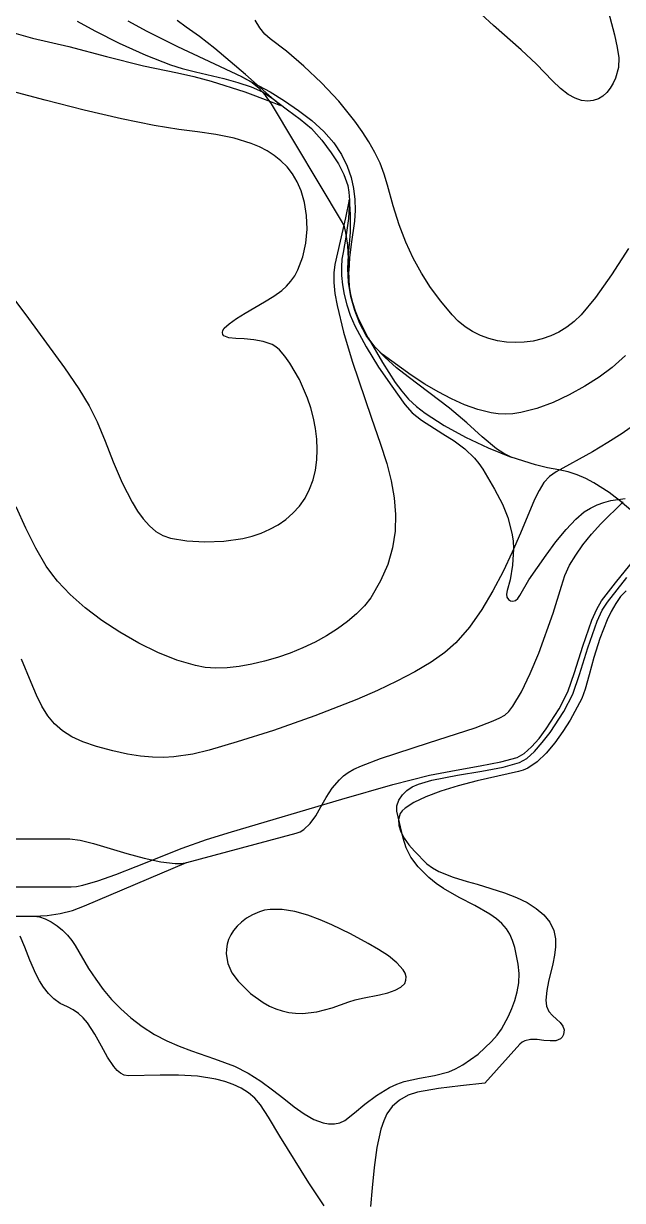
# Model space of a CAD drawing. Header units: millimetres. Extents: x 2 to 2848, y 1 to 2248.
# Drawn here: x 1007.5 to 1150, y 311.8 to 591.8 of the extents above; entities that cross this region are included whole.
import ezdxf

# ---------------------------------------------------------------- set-up
doc = ezdxf.new("R2010")
doc.units = ezdxf.units.MM
for name, color, linetype in [('1000m', 7, 'CONTINUOUS'), ('100m', 7, 'CONTINUOUS'), ('200m', 7, 'CONTINUOUS'), ('500m', 7, 'CONTINUOUS'), ('8x', 7, 'CONTINUOUS'), ('8xx', 7, 'CONTINUOUS'), ('8xx淵', 7, 'CONTINUOUS'), ('8x淵', 7, 'CONTINUOUS'), ('嶺南交通', 7, 'CONTINUOUS'), ('海岸線', 7, 'CONTINUOUS'), ('臨海線', 7, 'CONTINUOUS'), ('鹽州線', 7, 'CONTINUOUS')]:
    doc.layers.add(name, color=color, linetype=linetype)

msp = doc.modelspace()

# ---------------------------------------------------------------- linework, layer by layer
at = {"layer": '1000m', "color": 1}
msp.add_lwpolyline([(1146.289414, 595.984525), (1148.048191, 589.078409), (1148.719049, 586.077631), (1149.10172, 583.6212), (1149.004924, 581.296485), (1148.327348, 578.787439), (1147.777975, 577.565945), (1147.092056, 576.420952), (1146.272474, 575.393321), (1145.322111, 574.523913), (1144.243851, 573.853588), (1143.040577, 573.423209), (1141.715171, 573.273636), (1140.270516, 573.44573), (1138.709496, 573.980352), (1137.034993, 574.918364), (1135.24989, 576.300626), (1133.35707, 578.168), (1129.539371, 582.096849), (1125.895695, 585.492352), (1119.28976, 591.302688), (1116.407176, 594.027208)], dxfattribs=at)
at = {"layer": '100m', "color": 1}
msp.add_lwpolyline([(1153.154775, 496.519164), (1149.906158, 494.237275), (1146.532391, 492.078602), (1142.884726, 489.924456), (1134.17271, 485.155), (1132.644107, 484.063269), (1131.306678, 482.564025), (1130.128057, 480.702644), (1129.07588, 478.5245), (1125.711817, 470.549655), (1123.747039, 466.066547), (1121.568331, 461.445937), (1119.156619, 456.832542), (1116.49283, 452.371077), (1113.557888, 448.206257), (1110.33272, 444.4828), (1107.717843, 442.174653), (1104.443262, 439.866847), (1100.613318, 437.577903), (1096.332355, 435.326344), (1091.704713, 433.13069), (1086.834736, 431.009462), (1076.785144, 427.064375), (1067.018316, 423.639253), (1058.368991, 420.882269), (1051.671906, 418.941594), (1047.7618, 417.9654), (1043.251434, 417.311331), (1040.825261, 417.19114), (1038.214533, 417.2477), (1035.366329, 417.510154), (1032.22773, 418.007644), (1028.745814, 418.769312), (1024.86766, 419.8243), (1021.669326, 420.911457), (1018.997026, 422.13913), (1016.767157, 423.55386), (1014.896119, 425.202187), (1013.300309, 427.130654), (1011.896127, 429.385802), (1010.599971, 432.01417), (1009.32824, 435.0623), (1007.018464, 440.585526)], dxfattribs=at)
msp.add_lwpolyline([(1063.62499, 380.4812), (1062.012007, 379.757505), (1060.596221, 378.943561), (1059.372396, 378.049971), (1058.335295, 377.087334), (1057.479682, 376.066253), (1056.800321, 374.997328), (1056.291975, 373.89116), (1055.94941, 372.75835), (1055.767388, 371.6095), (1055.740674, 370.45521), (1056.132223, 368.172716), (1057.082168, 365.995676), (1058.54862, 364.0089), (1061.544479, 361.090601), (1064.521403, 358.898008), (1066.019111, 358.063247), (1067.5317, 357.397189), (1069.06571, 356.895591), (1070.627677, 356.554213), (1072.224142, 356.368812), (1073.861642, 356.335147), (1077.285903, 356.706061), (1080.952766, 357.633022), (1084.91454, 359.0821), (1086.375217, 359.551354), (1088.169267, 359.959584), (1092.204641, 360.760325), (1094.169546, 361.236512), (1095.914983, 361.819028), (1097.302741, 362.549711), (1098.19461, 363.4704), (1098.491293, 364.252122), (1098.507416, 365.055439), (1098.271543, 365.874385), (1097.812237, 366.702997), (1096.33758, 368.365363), (1094.311954, 369.994825), (1091.963866, 371.543671), (1089.521826, 372.964191), (1085.26992, 375.2294), (1080.880344, 377.405253), (1078.113462, 378.595038), (1075.13408, 379.68335), (1072.06887, 380.543156), (1069.044503, 381.047422), (1066.187653, 381.069114), (1064.861631, 380.859298), (1063.62499, 380.4812)], close=True, dxfattribs=at)
at = {"layer": '200m', "color": 1}
for points in [[(994.954008, 593.925247), (1000.249682, 591.438955), (1005.228184, 589.516182), (1009.6909, 588.2878), (1018.321228, 586.292359), (1027.29644, 583.95205), (1036.074574, 581.710291), (1044.11367, 580.0105), (1048.036219, 579.187036), (1052.165084, 578.078734), (1060.142596, 575.49415), (1066.247878, 573.229816), (1068.6826, 572.2588), (1060.356113, 579.66565), (1052.99652, 585.838703), (1049.406787, 588.642696), (1046.21582, 590.9155), (1044.059556, 592.513494)], [(1150.740804, 512.790921), (1147.53741, 509.9282), (1144.463267, 507.681832), (1141.025495, 505.474659), (1137.330788, 503.41555), (1133.48584, 501.613375), (1129.597343, 500.177003), (1125.77199, 499.215303), (1123.916334, 498.946477), (1122.116475, 498.837146), (1120.385748, 498.900917), (1118.73749, 499.1514), (1115.562826, 499.988862), (1112.429583, 501.102377), (1109.308428, 502.484), (1106.17003, 504.125788), (1102.985057, 506.019796), (1099.724177, 508.15808), (1092.85737, 513.1357), (1090.810252, 515.076719), (1089.018654, 517.533592), (1087.504146, 520.391066), (1086.288298, 523.533888), (1085.39268, 526.846804), (1084.838862, 530.214564), (1084.648416, 533.521913), (1084.84291, 536.6536), (1085.306858, 542.087608), (1085.302751, 546.228288), (1085.101569, 548.866248), (1084.97429, 549.7921), (1084.103867, 545.554938), (1081.55829, 534.4201), (1081.292826, 532.494545), (1081.31297, 530.199858), (1081.587158, 527.585694), (1082.083828, 524.701705), (1083.61836, 518.322871), (1085.66406, 511.460588), (1090.278947, 497.874602), (1092.343124, 491.945362), (1093.90845, 487.1216), (1094.978771, 483.017629), (1095.696509, 478.973705), (1096.017015, 474.975968), (1095.895638, 471.010563), (1095.287727, 467.06363), (1094.148632, 463.121314), (1092.433703, 459.169756), (1090.09829, 455.1951), (1088.588393, 453.228093), (1086.745929, 451.326714), (1084.610929, 449.504241), (1082.223424, 447.773955), (1079.623445, 446.149134), (1076.851024, 444.643059), (1073.946192, 443.269008), (1070.94898, 442.040263), (1067.899419, 440.970101), (1064.837542, 440.071802), (1061.803378, 439.358647), (1058.836959, 438.843914), (1055.978316, 438.540883), (1053.267482, 438.462835), (1050.744486, 438.623047), (1048.44936, 439.0348), (1044.02026, 440.37817), (1039.474146, 442.194214), (1034.915715, 444.413648), (1030.449664, 446.967188), (1026.18069, 449.785547), (1022.21349, 452.799442), (1018.652761, 455.939588), (1015.6032, 459.1367), (1014.248971, 460.837707), (1012.941894, 462.724626), (1010.44841, 466.974603), (1008.081178, 471.723429), (1005.798626, 476.8079)]]:
    msp.add_lwpolyline(points, dxfattribs=at)
at = {"layer": '500m', "color": 1}
for points in [[(1151.441708, 538.270229), (1147.392839, 531.991289), (1143.526413, 526.593996), (1140.11832, 522.4641), (1138.499382, 520.889643), (1136.743416, 519.532787), (1134.87125, 518.391889), (1132.903713, 517.465303), (1130.861633, 516.751386), (1128.765837, 516.248493), (1126.637155, 515.954979), (1124.496415, 515.8692), (1122.364444, 515.989512), (1120.262072, 516.31427), (1118.210126, 516.84183), (1116.229434, 517.570547), (1114.340826, 518.498777), (1112.565128, 519.624875), (1110.92317, 520.947198), (1109.43578, 522.4641), (1106.766111, 525.693579), (1104.355151, 528.971291), (1102.180975, 532.363007), (1100.221659, 535.9345), (1098.455278, 539.751543), (1096.859907, 543.879909), (1095.413623, 548.385371), (1094.0945, 553.3337), (1093.333358, 555.927918), (1092.328855, 558.51227), (1091.105107, 561.07689), (1089.686233, 563.611911), (1088.096348, 566.107467), (1086.359569, 568.553693), (1082.541796, 573.258687), (1078.425848, 577.647965), (1074.204659, 581.642595), (1070.071162, 585.16365), (1066.21829, 588.1322), (1064.949597, 589.261327), (1063.723327, 590.747408), (1062.589094, 592.530182)], [(992.71663, 542.9354), (1008.723921, 521.603412), (1017.273269, 509.858389), (1020.68598, 504.855596), (1023.14371, 500.8667), (1025.015429, 497.017818), (1026.905753, 492.449608), (1028.882893, 487.509334), (1031.015063, 482.544262), (1033.370474, 477.901658), (1034.653212, 475.809801), (1036.017341, 473.928786), (1037.471386, 472.30202), (1039.023875, 470.972912), (1040.683334, 469.984869), (1042.45829, 469.3813), (1046.373298, 468.737915), (1050.660376, 468.451098), (1055.145891, 468.604567), (1059.65621, 469.282037), (1061.866411, 469.843436), (1064.017701, 470.567229), (1066.088376, 471.463881), (1068.056731, 472.543858), (1069.901064, 473.817623), (1071.599668, 475.295642), (1073.130842, 476.98838), (1074.47288, 478.9063), (1075.569979, 481.010579), (1076.39198, 483.239484), (1076.955644, 485.569057), (1077.277729, 487.975342), (1077.374996, 490.434382), (1077.264204, 492.92222), (1076.962113, 495.414899), (1076.485482, 497.888462), (1075.851072, 500.318954), (1075.07564, 502.682416), (1073.168755, 507.112427), (1070.898902, 510.986839), (1069.669763, 512.655805), (1068.40016, 514.114), (1067.572874, 514.835042), (1066.638525, 515.405921), (1064.537936, 516.173252), (1062.276989, 516.568115), (1060.03428, 516.742637), (1057.988407, 516.848942), (1056.317967, 517.039155), (1055.201555, 517.465399), (1054.906922, 517.814572), (1054.81777, 518.2798), (1054.943396, 518.757364), (1055.269497, 519.267396), (1056.437837, 520.373541), (1058.152217, 521.575596), (1060.242065, 522.850925), (1064.865871, 525.530847), (1067.058683, 526.890164), (1068.94467, 528.2322), (1070.106683, 529.280172), (1071.133531, 530.465037), (1072.029222, 531.769951), (1072.797764, 533.178073), (1073.969436, 536.236577), (1074.680615, 539.505812), (1074.963368, 542.851047), (1074.849761, 546.137545), (1074.371863, 549.230574), (1073.56174, 551.9954), (1072.621546, 554.106391), (1071.497257, 555.984836), (1070.203212, 557.646239), (1068.753751, 559.106103), (1067.163214, 560.379931), (1065.445942, 561.483225), (1063.616274, 562.431488), (1061.688551, 563.240225), (1057.596299, 564.501129), (1053.283906, 565.389959), (1048.866093, 566.030742), (1044.45758, 566.5475), (1038.591552, 567.486819), (1030.849528, 569.10275), (1021.96543, 571.188856), (1012.67318, 573.5387), (1004.87759, 575.616687)]]:
    msp.add_lwpolyline(points, dxfattribs=at)
at = {"layer": '8x', "color": 1}
for points in [[(1083.37181, 544.4104), (1066.46766, 572.6854), (1065.114922, 574.625088), (1063.495644, 576.357025), (1061.616234, 577.85905), (1059.4831, 579.109), (1050.50871, 583.27765), (1044.243434, 586.232359), (1036.93892, 589.8667), (1032.446419, 592.3023)], [(1149.97836, 477.7711), (1146.833698, 480.225228), (1143.20586, 482.535075), (1141.234871, 483.546485), (1139.172032, 484.414534), (1137.026992, 485.103461), (1134.8094, 485.5775), (1132.115646, 486.088423), (1129.315764, 486.780612), (1123.51408, 488.6405), (1121.774757, 489.490005), (1120.05642, 490.610402), (1116.588933, 493.467412), (1112.924087, 496.818617), (1108.87435, 500.2711), (1098.98011, 507.7102), (1096.250427, 509.87113), (1093.494781, 512.369888), (1091.114483, 514.860152), (1089.51084, 516.9956), (1087.267521, 521.348105), (1086.452453, 523.388274), (1085.822616, 525.359987), (1085.363637, 527.279947), (1085.061143, 529.164852), (1084.86812, 532.8963), (1084.853009, 535.77137), (1084.667731, 539.018712), (1084.20857, 542.083373), (1083.843872, 543.373776), (1083.37181, 544.4104)], [(992.71663, 397.8115), (1018.51067, 397.8115), (1020.958007, 397.502515), (1024.203783, 396.702086), (1032.086454, 394.386063), (1036.221249, 393.25005), (1040.150285, 392.381758), (1043.622512, 391.970978), (1045.108869, 391.996464), (1046.38688, 392.2075), (1072.39788, 399.1771), (1073.351184, 399.531677), (1074.212535, 400.045081), (1075.717401, 401.474939), (1077.028533, 403.319812), (1078.261984, 405.432837), (1079.533808, 407.667152), (1080.96006, 409.875892), (1082.656792, 411.912196), (1083.642856, 412.819789), (1084.74006, 413.6292), (1086.12114, 414.407425), (1087.909055, 415.228951), (1092.464773, 416.973403), (1103.811409, 420.6684), (1114.930035, 424.258172), (1119.200741, 425.871093), (1120.803399, 426.607123), (1121.97072, 427.2867), (1122.924051, 428.145768), (1123.917065, 429.390173), (1125.975388, 432.825689), (1128.052193, 437.174633), (1130.053984, 442.018387), (1133.458538, 451.515867), (1135.44108, 457.9692), (1136.269244, 460.445476), (1137.409561, 462.898545), (1138.849742, 465.343658), (1140.5775, 467.796062), (1142.580545, 470.27101), (1144.846589, 472.783748), (1150.11852, 477.9836)]]:
    msp.add_lwpolyline(points, dxfattribs=at)
at = {"layer": '8xx', "color": 2}
for points in [[(1059.4831, 579.109), (1066.193447, 575.504631), (1069.627, 573.396609), (1072.965181, 571.111), (1076.097272, 568.667535), (1078.912555, 566.085944), (1081.30031, 563.385955), (1083.14982, 560.5873), (1084.481913, 557.806181), (1085.422655, 555.123725), (1086.019184, 552.507044), (1086.318636, 549.92325), (1086.36815, 547.339456), (1086.214861, 544.722775), (1085.48843, 539.2592), (1085.055871, 536.019513), (1084.86812, 532.8963)], [(1089.51084, 516.9956), (1092.915286, 511.149103), (1095.928963, 506.3674), (1097.466153, 504.304965), (1099.117918, 502.423672), (1100.955015, 500.695168), (1103.0482, 499.0911), (1107.598043, 496.187605), (1112.652299, 493.403687), (1118.020975, 490.850827), (1123.51408, 488.6405)], [(1149.97836, 477.7711), (1152.804714, 475.399359), (1155.35153, 473.08265), (1156.436882, 471.915336), (1157.352473, 470.726266), (1158.065013, 469.5036), (1158.54121, 468.2355), (1183.72256, 474.9828)], [(989.16928, 379.4608), (1009.9414, 379.4608), (1013.153739, 379.617841), (1016.245713, 380.080525), (1019.209305, 380.836197), (1022.0365, 381.8722), (1046.2772, 392.1794)]]:
    msp.add_lwpolyline(points, dxfattribs=at)
at = {"layer": '8xx淵', "color": 1}
for points in [[(1059.4831, 579.109), (1066.193434, 575.504631), (1069.626989, 573.396609), (1072.965175, 571.111), (1076.09727, 568.667535), (1078.912553, 566.085944), (1081.300304, 563.385955), (1083.1498, 560.5873), (1084.481908, 557.806181), (1085.422658, 555.123725), (1086.019188, 552.507044), (1086.318638, 549.92325), (1086.368145, 547.339456), (1086.214848, 544.722775), (1085.4884, 539.2592), (1085.055887, 536.019513), (1084.8681, 532.8963)], [(1089.5108, 516.9956), (1092.915269, 511.149103), (1095.92895, 506.3674), (1097.46614, 504.304965), (1099.117906, 502.423672), (1100.955007, 500.695168), (1103.0482, 499.0911), (1107.598022, 496.187605), (1112.652275, 493.403687), (1118.020966, 490.850827), (1123.5141, 488.6405)], [(989.16928, 379.4608), (1009.9414, 379.4608), (1013.153739, 379.617841), (1016.245712, 380.080525), (1019.209305, 380.836197), (1022.0365, 381.8722), (1046.2772, 392.1794)]]:
    msp.add_lwpolyline(points, dxfattribs=at)
at = {"layer": '8x淵', "color": 1}
for points in [[(1066.46766, 572.6854), (1065.114922, 574.625088), (1063.495644, 576.357025), (1061.616234, 577.85905), (1059.4831, 579.109), (1050.50871, 583.27765), (1044.243434, 586.232359), (1036.93892, 589.8667), (1032.446419, 592.3023)], [(1149.97836, 477.7711), (1146.833698, 480.225228), (1143.20586, 482.535075), (1141.234871, 483.546485), (1139.172032, 484.414534), (1137.026992, 485.103461), (1134.8094, 485.5775), (1132.115646, 486.088423), (1129.315764, 486.780612), (1123.51408, 488.6405), (1121.774757, 489.490005), (1120.05642, 490.610402), (1116.588933, 493.467412), (1112.924087, 496.818617), (1108.87435, 500.2711), (1098.98011, 507.7102), (1096.250427, 509.87113), (1093.494781, 512.369888), (1091.114483, 514.860152), (1089.51084, 516.9956), (1087.267521, 521.348105), (1086.452453, 523.388274), (1085.822616, 525.359987), (1085.363637, 527.279947), (1085.061143, 529.164852), (1084.86812, 532.8963), (1084.853009, 535.77137), (1084.667731, 539.018712), (1084.20857, 542.083373), (1083.843872, 543.373776), (1083.37181, 544.4104)], [(992.71663, 397.8115), (1018.51067, 397.8115), (1020.958007, 397.502515), (1024.203783, 396.702086), (1032.086454, 394.386063), (1036.221249, 393.25005), (1040.150285, 392.381758), (1043.622512, 391.970978), (1045.108869, 391.996464), (1046.38688, 392.2075), (1072.39788, 399.1771), (1073.351184, 399.531677), (1074.212535, 400.045081), (1075.717401, 401.474939), (1077.028533, 403.319812), (1078.261984, 405.432837), (1079.533808, 407.667152), (1080.96006, 409.875892), (1082.656792, 411.912196), (1083.642856, 412.819789), (1084.74006, 413.6292), (1086.12114, 414.407425), (1087.909055, 415.228951), (1092.464773, 416.973403), (1103.811409, 420.6684), (1114.930035, 424.258172), (1119.200741, 425.871093), (1120.803399, 426.607123), (1121.97072, 427.2867), (1122.924051, 428.145768), (1123.917065, 429.390173), (1125.975388, 432.825689), (1128.052193, 437.174633), (1130.053984, 442.018387), (1133.458538, 451.515867), (1135.44108, 457.9692), (1136.269244, 460.445476), (1137.409561, 462.898545), (1138.849742, 465.343658), (1140.5775, 467.796062), (1142.580545, 470.27101), (1144.846589, 472.783748), (1150.11852, 477.9836)]]:
    msp.add_lwpolyline(points, dxfattribs=at)
at = {"layer": '嶺南交通', "color": 5}
for points in [[(1083.93726, 330.8573), (1086.256634, 332.660667), (1088.734576, 334.713662), (1091.474278, 336.806427), (1094.57893, 338.7291), (1096.283614, 339.507031), (1098.058019, 340.103683), (1101.7073, 340.935912), (1105.309391, 341.591311), (1108.64691, 342.4354), (1110.292369, 343.124986), (1112.050788, 344.094597), (1115.635403, 346.6411), (1118.858543, 349.609328), (1120.16512, 351.106095), (1121.178, 352.5337), (1122.893783, 355.654956), (1123.698319, 357.461235), (1124.400589, 359.40025), (1124.950568, 361.448727), (1125.298235, 363.583394), (1125.393567, 365.780976), (1125.18654, 368.0182), (1124.365769, 371.999844), (1123.841431, 373.654141), (1123.187165, 375.129525), (1122.362501, 376.460075), (1121.326969, 377.679869), (1120.040098, 378.822984), (1118.46142, 379.9235), (1114.855604, 381.959134), (1111.112188, 383.895225), (1107.413692, 386.018778), (1105.638328, 387.240543), (1103.94264, 388.6168), (1101.366442, 391.154497), (1099.621549, 393.446325), (1098.498201, 395.676991), (1097.78664, 398.0312), (1096.30863, 404.3931), (1096.313598, 405.683769), (1096.804427, 407.023), (1097.641783, 408.284306), (1098.68633, 409.3412), (1099.973426, 410.198833), (1101.462935, 410.877413), (1104.66503, 411.8011), (1110.712645, 412.972777), (1116.49785, 413.965138), (1121.581745, 414.927855), (1125.52543, 416.0106), (1127.226768, 416.990089), (1129.050883, 418.619633), (1130.918846, 420.724932), (1132.75173, 423.131688), (1135.996548, 428.152373), (1138.15391, 432.2873), (1139.766563, 436.937567), (1141.736698, 443.284138), (1143.972081, 449.602639), (1145.160418, 452.212498), (1146.38048, 454.1687), (1150.98912, 459.9947)], [(1009.941, 379.4608), (1011.288563, 379.294485), (1012.697618, 378.828025), (1014.121623, 378.110146), (1015.514036, 377.189575), (1016.828315, 376.115038), (1018.017916, 374.935263), (1019.036299, 373.698974), (1019.83692, 372.4549), (1022.994201, 367.035147), (1024.685781, 364.47229), (1026.502681, 362.00905), (1028.482422, 359.646629), (1030.662524, 357.386228), (1033.080506, 355.229051), (1035.77389, 353.1763), (1038.661514, 351.342977), (1041.60459, 349.807056), (1044.554182, 348.514202), (1047.461358, 347.410075), (1052.952722, 345.550656), (1057.68721, 343.7941), (1060.953693, 342.128555), (1063.972714, 340.196844), (1066.77831, 338.128642), (1069.404521, 336.053625), (1071.885387, 334.101467), (1074.254946, 332.401844), (1076.547237, 331.08443), (1078.7963, 330.2789)], [(1078.7963, 330.2789), (1080.098227, 330.079292), (1081.472511, 330.071638), (1082.79393, 330.312214), (1083.93726, 330.8573)]]:
    msp.add_lwpolyline(points, dxfattribs=at)
at = {"layer": '嶺南交通', "color": 1}
for points in [[(1083.93726, 330.8573), (1086.256634, 332.660667), (1088.734576, 334.713662), (1091.474278, 336.806427), (1094.57893, 338.7291), (1096.283614, 339.507031), (1098.058019, 340.103683), (1101.7073, 340.935912), (1105.309391, 341.591311), (1108.64691, 342.4354), (1110.292369, 343.124986), (1112.050788, 344.094597), (1115.635403, 346.6411), (1118.858543, 349.609328), (1120.16512, 351.106095), (1121.178, 352.5337), (1122.893783, 355.654956), (1123.698319, 357.461235), (1124.400589, 359.40025), (1124.950568, 361.448727), (1125.298235, 363.583394), (1125.393567, 365.780976), (1125.18654, 368.0182), (1124.365769, 371.999844), (1123.841431, 373.654141), (1123.187165, 375.129525), (1122.362501, 376.460075), (1121.326969, 377.679869), (1120.040098, 378.822984), (1118.46142, 379.9235), (1114.855604, 381.959134), (1111.112188, 383.895225), (1107.413692, 386.018778), (1105.638328, 387.240543), (1103.94264, 388.6168), (1101.366442, 391.154497), (1099.621549, 393.446325), (1098.498201, 395.676991), (1097.78664, 398.0312), (1096.30863, 404.3931), (1096.313598, 405.683769), (1096.804427, 407.023), (1097.641783, 408.284306), (1098.68633, 409.3412), (1099.973426, 410.198833), (1101.462935, 410.877413), (1104.66503, 411.8011), (1110.712645, 412.972777), (1116.49785, 413.965138), (1121.581745, 414.927855), (1125.52543, 416.0106), (1127.226768, 416.990089), (1129.050883, 418.619633), (1130.918846, 420.724932), (1132.75173, 423.131688), (1135.996548, 428.152373), (1138.15391, 432.2873), (1139.766563, 436.937567), (1141.736698, 443.284138), (1143.972081, 449.602639), (1145.160418, 452.212498), (1146.38048, 454.1687), (1150.98912, 459.9947)], [(1009.94058, 379.4608), (1011.288161, 379.294485), (1012.697264, 378.828025), (1014.121336, 378.110146), (1015.513826, 377.189575), (1016.828182, 376.115038), (1018.017851, 374.935263), (1019.036281, 373.698974), (1019.83692, 372.4549), (1022.994201, 367.035147), (1024.685781, 364.47229), (1026.502681, 362.00905), (1028.482422, 359.646629), (1030.662524, 357.386228), (1033.080506, 355.229051), (1035.77389, 353.1763), (1038.661514, 351.342977), (1041.60459, 349.807056), (1044.554182, 348.514202), (1047.461358, 347.410075), (1052.952722, 345.550656), (1057.68721, 343.7941), (1060.953693, 342.128555), (1063.972714, 340.196844), (1066.77831, 338.128642), (1069.404521, 336.053625), (1071.885387, 334.101467), (1074.254946, 332.401844), (1076.547237, 331.08443), (1078.7963, 330.2789)]]:
    msp.add_lwpolyline(points, dxfattribs=at)
at = {"layer": '嶺南交通', "color": 6}
msp.add_lwpolyline([(987.56357, 363.4708), (988.279936, 364.645594), (988.780064, 366.1517), (989.073302, 367.744056), (989.169, 369.1776), (989.16929, 379.4608), (1009.941, 379.4608)], dxfattribs=at)
at = {"layer": '海岸線', "color": 4}
for points in [[(1150.830162, 456.860137), (1149.551544, 455.48428), (1148.37679, 453.830905), (1147.300126, 451.951786), (1146.31578, 449.898698), (1144.60095, 445.477713), (1143.186116, 440.982144), (1142.025095, 436.826189), (1141.071704, 433.424042), (1140.27976, 431.1899), (1137.538775, 426.094419), (1135.80861, 423.351174), (1133.896016, 420.68285), (1131.844009, 418.243388), (1129.695604, 416.186731), (1127.493816, 414.666821), (1126.386345, 414.156253), (1125.28166, 413.8376), (1115.423534, 411.653298), (1110.881337, 410.439019), (1106.76656, 409.166363), (1103.206335, 407.852611), (1100.327793, 406.515045), (1098.258068, 405.170948), (1097.56624, 404.50185), (1097.12429, 403.8376), (1096.74184, 402.458832), (1096.816459, 401.011741), (1097.287749, 399.514573), (1098.09531, 397.985575), (1099.178744, 396.442993), (1100.477651, 394.905072), (1103.48029, 391.9162), (1104.782018, 390.925869), (1106.322642, 390.063886), (1109.751727, 388.688563), (1113.029841, 387.717433), (1115.41928, 387.0777), (1121.889563, 385.010803), (1124.742236, 383.891682), (1127.288525, 382.667625), (1129.489878, 381.302764), (1131.307742, 379.761234), (1132.703564, 378.007168), (1133.63879, 376.0047), (1134.044368, 374.075504), (1134.080949, 372.121002), (1133.841028, 370.134645), (1133.417104, 368.109888), (1132.387235, 363.91898), (1131.966284, 361.739735), (1131.73132, 359.4959), (1131.904591, 358.013285), (1132.483758, 356.809183), (1133.316911, 355.809674), (1134.252137, 354.940838), (1135.137528, 354.128753), (1135.82117, 353.299498), (1136.151155, 352.379154), (1135.97557, 351.2938), (1135.649975, 350.706989), (1135.223796, 350.282234), (1134.118909, 349.830933), (1132.75936, 349.763981), (1131.243601, 349.905463), (1129.670083, 350.079461), (1128.137258, 350.110061), (1126.743576, 349.821346), (1126.12968, 349.502272), (1125.58749, 349.0374), (1117.2618, 339.6935), (1111.457984, 339.132713), (1106.219715, 338.477614), (1101.21632, 337.6135), (1099.033259, 336.865028), (1096.967256, 335.658925), (1095.214081, 334.144309), (1093.9695, 332.4703), (1093.183578, 330.757876), (1092.533048, 328.81713), (1091.566312, 324.428356), (1090.925579, 319.659341), (1090.467134, 314.86545), (1090.047265, 310.402046)], [(1079.029379, 310.567026), (1075.390967, 315.984163), (1068.498647, 327.157255), (1065.766679, 331.654019), (1063.8588, 334.5848), (1062.530672, 336.131537), (1060.994916, 337.440478), (1059.277893, 338.53075), (1057.405969, 339.421484), (1055.405507, 340.13181), (1053.302871, 340.680855), (1048.89653, 341.371625), (1044.397857, 341.646829), (1040.017761, 341.659503), (1032.45694, 341.5094), (1031.48179, 341.665361), (1030.588366, 342.097863), (1029.761147, 342.772396), (1028.984616, 343.65445), (1027.52154, 345.90308), (1026.07499, 348.567675), (1024.520815, 351.372154), (1022.734864, 354.040438), (1021.716177, 355.237231), (1020.592989, 356.296446), (1019.349783, 357.183572), (1017.97104, 357.8641), (1016.254828, 358.711442), (1014.753065, 359.798694), (1013.443738, 361.084008), (1012.30483, 362.525536), (1011.314325, 364.081428), (1010.450208, 365.709838), (1009.013075, 369.016813), (1007.817305, 372.111673), (1006.686772, 374.659633)]]:
    msp.add_lwpolyline(points, dxfattribs=at)
at = {"layer": '臨海線', "color": 7}
msp.add_lwpolyline([(1004.9, 386.4038), (1018.88487, 386.4038), (1020.157223, 386.502072), (1021.64882, 386.784374), (1025.228358, 387.825973), (1029.500705, 389.378414), (1034.343087, 391.291513), (1045.246849, 395.598945), (1051.062675, 397.692912), (1056.95743, 399.5468), (1083.238645, 407.271825), (1095.355457, 410.753375), (1104.07432, 412.9825), (1110.409498, 414.202228), (1116.162751, 415.18925), (1121.086889, 416.125272), (1124.93472, 417.192), (1126.610675, 418.144157), (1128.367872, 419.701642), (1130.141228, 421.705066), (1131.86566, 423.995038), (1134.907418, 428.797064), (1136.97248, 432.8326), (1138.58466, 437.419222), (1140.538859, 443.637), (1142.721071, 449.854778), (1143.862055, 452.453931), (1145.01729, 454.4414), (1148.31882, 458.716952), (1152.75831, 464.183812)], dxfattribs=at)
at = {"layer": '臨海線', "color": 1}
msp.add_lwpolyline([(1004.9, 386.4038), (1018.88487, 386.4038), (1020.157223, 386.502072), (1021.64882, 386.784374), (1025.228358, 387.825973), (1029.500705, 389.378414), (1034.343087, 391.291513), (1045.246849, 395.598945), (1051.062675, 397.692912), (1056.95743, 399.5468), (1083.238645, 407.271825), (1095.355457, 410.753375), (1104.07432, 412.9825), (1110.409498, 414.202228), (1116.162751, 415.18925), (1121.086889, 416.125272), (1124.93472, 417.192), (1126.610675, 418.144157), (1128.367872, 419.701642), (1130.141228, 421.705066), (1131.86566, 423.995038), (1134.907418, 428.797064), (1136.97248, 432.8326), (1138.58466, 437.419222), (1140.538859, 443.637), (1142.721071, 449.854778), (1143.862055, 452.453931), (1145.01729, 454.4414), (1148.31882, 458.716952), (1152.75831, 464.183812)], dxfattribs=at)
at = {"layer": '鹽州線', "color": 7}
msp.add_lwpolyline([(1020.28806, 592.3417), (1024.501939, 589.995778), (1030.28561, 587.1149), (1036.613008, 584.251572), (1042.45807, 581.9583), (1045.294727, 581.094825), (1048.453674, 580.294934), (1055.203481, 578.6842), (1058.526863, 577.772505), (1061.637578, 576.722691), (1064.401886, 575.484331), (1066.68605, 574.007), (1070.31674, 571.2328), (1073.351083, 569.00235), (1075.999554, 566.7719), (1077.244861, 565.486753), (1078.47263, 563.9977), (1080.673849, 561.027688), (1082.401496, 558.40845), (1083.708193, 555.894438), (1084.64656, 553.2401), (1084.92829, 551.643659), (1085.023662, 549.729306), (1084.786879, 545.35905), (1084.199304, 540.953694), (1083.52403, 537.3376), (1083.26861, 535.734181), (1083.146929, 533.893983), (1083.17872, 531.852084), (1083.383714, 529.643563), (1083.781643, 527.303496), (1084.392239, 524.866961), (1085.235234, 522.369037), (1086.33036, 519.8448), (1089.002219, 514.869408), (1091.98979, 510.069413), (1095.117679, 505.479886), (1098.21049, 501.1359), (1099.973217, 499.176057), (1102.156892, 497.436552), (1107.260904, 494.201988), (1109.918147, 492.498647), (1112.470153, 490.59908), (1114.785376, 488.399144), (1115.813086, 487.153995), (1116.73227, 485.7947), (1119.567995, 481.00597), (1121.433306, 477.436938), (1122.67867, 474.234861), (1123.65455, 470.547), (1123.950273, 468.721996), (1124.061668, 466.794747), (1123.853028, 462.904625), (1123.271746, 459.418866), (1122.56094, 456.8797), (1122.382398, 456.009322), (1122.496861, 455.299406), (1122.837667, 454.773981), (1123.338152, 454.457075), (1123.931656, 454.372716), (1124.551515, 454.544931), (1125.131067, 454.99775), (1125.60365, 455.7552), (1127.746269, 459.413848), (1131.79686, 465.329688), (1134.16744, 468.482957), (1136.570766, 471.419208), (1138.858757, 473.878002), (1140.88333, 475.5989), (1142.401902, 476.524242), (1143.97103, 477.26687), (1145.585155, 477.847266), (1147.238721, 478.285911), (1150.641945, 478.819868)], dxfattribs=at)
at = {"layer": '鹽州線', "color": 1}
msp.add_lwpolyline([(1020.28806, 592.3417), (1024.501939, 589.995778), (1030.28561, 587.1149), (1036.613008, 584.251572), (1042.45807, 581.9583), (1045.294727, 581.094825), (1048.453674, 580.294934), (1055.203481, 578.6842), (1058.526863, 577.772505), (1061.637578, 576.722691), (1064.401886, 575.484331), (1066.68605, 574.007), (1070.31674, 571.2328), (1073.351083, 569.00235), (1075.999554, 566.7719), (1077.244861, 565.486753), (1078.47263, 563.9977), (1080.673849, 561.027688), (1082.401496, 558.40845), (1083.708193, 555.894438), (1084.64656, 553.2401), (1084.92829, 551.643659), (1085.023662, 549.729306), (1084.786879, 545.35905), (1084.199304, 540.953694), (1083.52403, 537.3376), (1083.26861, 535.734181), (1083.146929, 533.893983), (1083.17872, 531.852084), (1083.383714, 529.643563), (1083.781643, 527.303496), (1084.392239, 524.866961), (1085.235234, 522.369037), (1086.33036, 519.8448), (1089.002219, 514.869408), (1091.98979, 510.069413), (1095.117679, 505.479886), (1098.21049, 501.1359), (1099.973217, 499.176057), (1102.156892, 497.436552), (1107.260904, 494.201988), (1109.918147, 492.498647), (1112.470153, 490.59908), (1114.785376, 488.399144), (1115.813086, 487.153995), (1116.73227, 485.7947), (1119.567995, 481.00597), (1121.433306, 477.436938), (1122.67867, 474.234861), (1123.65455, 470.547), (1123.950273, 468.721996), (1124.061668, 466.794747), (1123.853028, 462.904625), (1123.271746, 459.418866), (1122.56094, 456.8797), (1122.382398, 456.009322), (1122.496861, 455.299406), (1122.837667, 454.773981), (1123.338152, 454.457075), (1123.931656, 454.372716), (1124.551515, 454.544931), (1125.131067, 454.99775), (1125.60365, 455.7552), (1127.746269, 459.413848), (1131.79686, 465.329688), (1134.16744, 468.482957), (1136.570766, 471.419208), (1138.858757, 473.878002), (1140.88333, 475.5989), (1142.401902, 476.524242), (1143.97103, 477.26687), (1145.585155, 477.847266), (1147.238721, 478.285911), (1150.641945, 478.819868)], dxfattribs=at)

doc.saveas('drawing.dxf')
